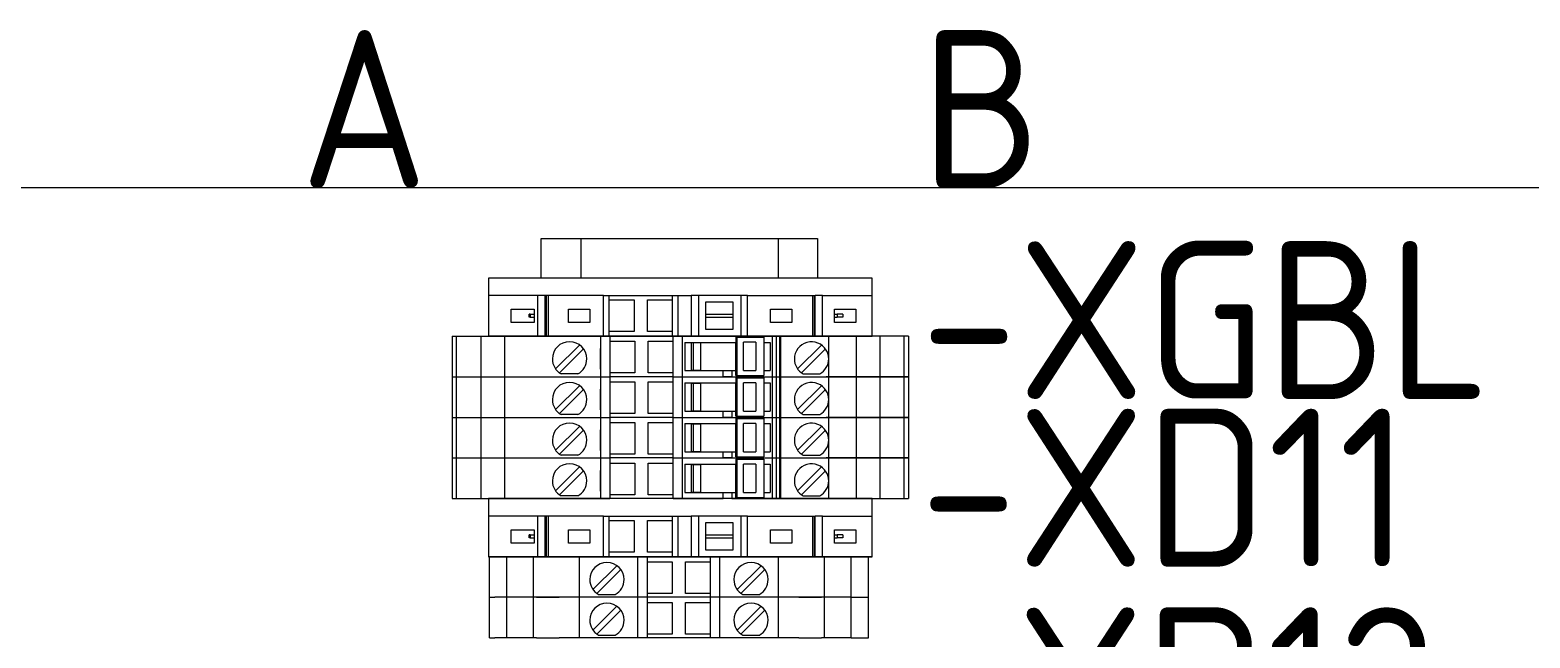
# Model space of a CAD drawing. Header units: millimetres. Extents: x 1880 to 4113, y 771 to 2990.
# Drawn here: x 3520.6 to 3710.6, y 2567.6 to 2644.7 of the extents above; entities that cross this region are included whole.
import ezdxf
from ezdxf.enums import TextEntityAlignment as Align

# ---------------------------------------------------------------- set-up
doc = ezdxf.new("R2010")
doc.units = ezdxf.units.MM
doc.layers.add('000-PI-Oprema', color=30, linetype='Continuous', lineweight=5)
for name, color, linetype in [('000-PI-ORMAR', 2, 'Continuous'), ('000-PI_TEXT', 7, 'Continuous'), ('002-PI-Kabelska kanalica', 150, 'Continuous')]:
    doc.layers.add(name, color=color, linetype=linetype)
doc.styles.add('PI0', font='isocpeur.ttf', dxfattribs={"width": 0.9})

msp = doc.modelspace()

# ---------------------------------------------------------------- linework, layer by layer
at = {"color": 0, "linetype": 'ByBlock', "lineweight": 0}
for p, q in [((3585.38, 2613.24), (3585.38, 2618.24)), ((3585.38, 2618.24), (3620.38, 2618.24)), ((3585.38, 2613.24), (3585.38, 2618.24)), ((3585.38, 2618.24), (3620.38, 2618.24)), ((3585.38, 2613.24), (3585.38, 2618.24)), ((3585.38, 2618.24), (3620.38, 2618.24)), ((3590.38, 2618.24), (3590.38, 2613.24)), ((3590.38, 2618.24), (3590.38, 2613.24)), ((3590.38, 2618.24), (3590.38, 2613.24)), ((3615.38, 2618.24), (3615.38, 2613.24)), ((3615.38, 2618.24), (3615.38, 2613.24)), ((3615.38, 2618.24), (3615.38, 2613.24)), ((3620.38, 2618.24), (3620.38, 2613.24)), ((3620.38, 2618.24), (3620.38, 2613.24)), ((3620.38, 2618.24), (3620.38, 2613.24))]:
    msp.add_line(p, q, dxfattribs=at)
at = {"color": 0, "linetype": 'ByBlock', "lineweight": 0, "ltscale": 0.25}
for points in [[(3578.68, 2613.24), (3578.68, 2605.89), (3627.28, 2605.89), (3627.28, 2613.24), (3578.68, 2613.24)], [(3578.68, 2585.29), (3578.68, 2577.94), (3627.28, 2577.94), (3627.28, 2585.29), (3578.68, 2585.29)]]:
    msp.add_lwpolyline(points, dxfattribs=at)
at = {"layer": '000-PI-Oprema', "color": 0, "linetype": 'ByBlock', "lineweight": 0}
for p, q in [((3578.68, 2613.24), (3578.68, 2605.89)), ((3627.28, 2613.24), (3578.68, 2613.24)), ((3627.28, 2605.89), (3627.28, 2613.24)), ((3584.95, 2611.04), (3578.68, 2611.04)), ((3584.95, 2605.89), (3584.95, 2611.04)), ((3585.88, 2611.04), (3584.95, 2611.04)), ((3585.88, 2605.89), (3585.88, 2611.04)), ((3585.98, 2611.04), (3585.88, 2611.04)), ((3585.98, 2611.04), (3585.98, 2605.89)), ((3586.24, 2611.04), (3585.98, 2611.04)), ((3586.24, 2611.04), (3586.24, 2605.89)), ((3593.26, 2611.04), (3586.24, 2611.04)), ((3593.26, 2611.04), (3593.98, 2611.04)), ((3593.26, 2605.89), (3593.26, 2611.04)), ((3593.98, 2610.46), (3593.98, 2611.04)), ((3593.98, 2611.04), (3601.98, 2611.04)), ((3601.98, 2611.04), (3601.98, 2610.46)), ((3601.98, 2611.04), (3602.7, 2611.04)), ((3602.7, 2611.04), (3604.37, 2611.04)), ((3602.7, 2605.89), (3602.7, 2611.04)), ((3605.3, 2611.04), (3604.37, 2611.04)), ((3604.37, 2611.04), (3604.37, 2605.89)), ((3610.67, 2611.04), (3605.3, 2611.04)), ((3605.3, 2611.04), (3605.3, 2605.89)), ((3610.67, 2611.04), (3610.67, 2605.89)), ((3611.49, 2611.04), (3610.67, 2611.04)), ((3611.49, 2605.89), (3611.49, 2611.04)), ((3611.49, 2611.04), (3619.72, 2611.04)), ((3619.72, 2611.04), (3619.72, 2605.89)), ((3619.72, 2611.04), (3619.98, 2611.04)), ((3619.98, 2605.89), (3619.98, 2611.04)), ((3619.98, 2611.04), (3620.08, 2611.04)), ((3621.02, 2611.04), (3620.08, 2611.04)), ((3620.08, 2605.89), (3620.08, 2611.04)), ((3621.02, 2611.04), (3627.28, 2611.04)), ((3621.02, 2605.89), (3621.02, 2611.04)), ((3581.58, 2607.61), (3581.58, 2609.31)), ((3581.58, 2609.31), (3584.48, 2609.31)), ((3584.48, 2609.31), (3584.48, 2608.66)), ((3588.83, 2609.31), (3591.53, 2609.31)), ((3588.83, 2607.61), (3588.83, 2609.31)), ((3591.53, 2609.31), (3591.53, 2607.61)), ((3593.98, 2606.46), (3593.98, 2610.46)), ((3593.98, 2610.46), (3597.13, 2610.46)), ((3597.13, 2610.46), (3597.13, 2606.46)), ((3598.83, 2610.46), (3601.98, 2610.46)), ((3598.83, 2606.46), (3598.83, 2610.46)), ((3601.98, 2610.46), (3601.98, 2606.46)), ((3606.21, 2610.21), (3609.66, 2610.21)), ((3606.21, 2608.66), (3606.21, 2610.21)), ((3609.66, 2610.21), (3609.66, 2608.66)), ((3614.43, 2609.31), (3617.13, 2609.31)), ((3614.43, 2607.61), (3614.43, 2609.31)), ((3617.13, 2609.31), (3617.13, 2607.61)), ((3622.53, 2608.66), (3622.53, 2609.31)), ((3622.53, 2609.31), (3625.23, 2609.31)), ((3625.23, 2609.31), (3625.23, 2607.61)), ((3584.48, 2607.61), (3581.58, 2607.61)), ((3583.97, 2608.66), (3583.84, 2608.66)), ((3583.84, 2608.26), (3583.84, 2608.66)), ((3583.97, 2608.26), (3583.84, 2608.26)), ((3583.97, 2608.66), (3583.97, 2608.26)), ((3583.97, 2608.66), (3584.48, 2608.66)), ((3583.97, 2608.26), (3584.48, 2608.26)), ((3584.48, 2608.66), (3584.48, 2608.26)), ((3584.48, 2608.26), (3584.48, 2607.61)), ((3591.53, 2607.61), (3588.83, 2607.61)), ((3606.21, 2608.66), (3609.66, 2608.66)), ((3606.21, 2608.26), (3606.21, 2608.66)), ((3606.21, 2608.26), (3609.66, 2608.26)), ((3606.21, 2606.71), (3606.21, 2608.26)), ((3609.66, 2608.66), (3609.66, 2608.26)), ((3609.66, 2608.26), (3609.66, 2606.71)), ((3617.13, 2607.61), (3614.43, 2607.61)), ((3622.53, 2608.26), (3622.53, 2608.66)), ((3622.53, 2608.66), (3622.87, 2608.66)), ((3622.53, 2608.26), (3622.87, 2608.26)), ((3622.53, 2607.61), (3622.53, 2608.26)), ((3625.23, 2607.61), (3622.53, 2607.61)), ((3622.87, 2608.66), (3622.87, 2608.26)), ((3623.57, 2608.66), (3622.87, 2608.66)), ((3623.57, 2608.26), (3622.87, 2608.26)), ((3623.57, 2608.66), (3623.57, 2608.26)), ((3574.08, 2605.89), (3574.77, 2605.89)), ((3574.08, 2605.89), (3592.88, 2605.89)), ((3574.08, 2605.89), (3574.08, 2600.74)), ((3574.63, 2600.74), (3574.63, 2605.89)), ((3577.71, 2605.89), (3577.71, 2600.74)), ((3580.71, 2605.89), (3580.71, 2600.74)), ((3585.88, 2605.89), (3584.95, 2605.89)), ((3585.98, 2605.89), (3585.88, 2605.89)), ((3586.24, 2605.89), (3585.98, 2605.89)), ((3592.88, 2605.89), (3594.08, 2605.89)), ((3592.88, 2605.89), (3592.88, 2600.74)), ((3593.26, 2605.89), (3593.98, 2605.89)), ((3597.13, 2606.46), (3593.98, 2606.46)), ((3593.98, 2605.89), (3593.98, 2606.46)), ((3594.08, 2605.89), (3594.08, 2605.89)), ((3602.08, 2605.89), (3594.08, 2605.89)), ((3594.08, 2605.89), (3594.08, 2600.74)), ((3601.98, 2606.46), (3598.83, 2606.46)), ((3601.98, 2606.46), (3601.98, 2605.89)), ((3602.08, 2605.89), (3602.08, 2605.89)), ((3602.08, 2605.89), (3603.28, 2605.89)), ((3602.08, 2600.74), (3602.08, 2605.89)), ((3603.28, 2605.89), (3621.48, 2605.89)), ((3603.28, 2600.74), (3603.28, 2605.89)), ((3609.66, 2606.71), (3606.21, 2606.71)), ((3607.88, 2605.89), (3607.88, 2605.89)), ((3610.04, 2605.75), (3610.2, 2605.75)), ((3610.04, 2605.75), (3610.04, 2605.06)), ((3610.2, 2600.88), (3610.2, 2605.75)), ((3610.2, 2605.75), (3613.57, 2605.75)), ((3612.93, 2605.89), (3612.93, 2605.89)), ((3613.57, 2605.75), (3613.57, 2605.75)), ((3613.57, 2605.75), (3613.57, 2600.88)), ((3614.61, 2605.89), (3614.61, 2600.74)), ((3615.16, 2600.74), (3615.16, 2605.89)), ((3615.58, 2605.89), (3615.58, 2605.89)), ((3615.58, 2600.74), (3615.58, 2605.89)), ((3615.68, 2605.89), (3615.68, 2600.74)), ((3631.88, 2605.89), (3621.48, 2605.89)), ((3621.76, 2605.89), (3621.76, 2600.74)), ((3625.26, 2605.89), (3625.26, 2600.74)), ((3628.26, 2605.89), (3628.26, 2600.74)), ((3631.34, 2600.74), (3631.34, 2605.89)), ((3631.88, 2605.89), (3631.88, 2600.74)), ((3590.23, 2604.75), (3587.19, 2601.72)), ((3587.69, 2601.22), (3590.72, 2604.26)), ((3592.88, 2604.29), (3592.88, 2604.29)), ((3592.88, 2601.69), (3592.88, 2604.29)), ((3594.08, 2605.24), (3594.08, 2605.24)), ((3594.08, 2605.24), (3597.23, 2605.24)), ((3597.23, 2605.24), (3597.23, 2605.24)), ((3597.23, 2605.24), (3597.23, 2601.21)), ((3598.93, 2605.24), (3602.08, 2605.24)), ((3598.93, 2605.24), (3598.93, 2605.24)), ((3598.93, 2601.21), (3598.93, 2605.24)), ((3602.08, 2605.24), (3602.08, 2605.24)), ((3603.56, 2605.09), (3603.56, 2601.54)), ((3603.56, 2605.09), (3610.04, 2605.09)), ((3603.56, 2605.09), (3603.56, 2605.09)), ((3603.61, 2601.54), (3603.61, 2605.09)), ((3604.36, 2605.06), (3604.36, 2605.06)), ((3604.36, 2605.06), (3604.61, 2605.06)), ((3604.36, 2605.06), (3604.36, 2601.56)), ((3604.61, 2605.09), (3604.61, 2601.54)), ((3604.61, 2605.06), (3605.61, 2605.06)), ((3605.54, 2605.06), (3605.54, 2601.56)), ((3605.61, 2605.06), (3605.61, 2605.09)), ((3610.04, 2601.56), (3610.04, 2605.06)), ((3611.15, 2605.11), (3611, 2605.11)), ((3611, 2605.06), (3611, 2605.11)), ((3611, 2601.54), (3611, 2605.06)), ((3612.56, 2605.11), (3611.15, 2605.11)), ((3612.56, 2605.11), (3612.56, 2601.51)), ((3613.57, 2605.09), (3614.36, 2605.09)), ((3614.36, 2605.09), (3614.36, 2601.54)), ((3614.36, 2605.09), (3614.36, 2605.09)), ((3615.68, 2604.29), (3615.68, 2601.69)), ((3615.68, 2604.29), (3615.68, 2604.29)), ((3620.88, 2604.75), (3617.84, 2601.72)), ((3618.34, 2601.22), (3621.37, 2604.26)), ((3620.88, 2604.75), (3620.88, 2604.75)), ((3621.37, 2604.26), (3621.37, 2604.26)), ((3592.88, 2601.69), (3592.88, 2601.69)), ((3603.56, 2601.54), (3603.56, 2601.54)), ((3603.56, 2601.54), (3610.04, 2601.51)), ((3604.36, 2601.56), (3604.61, 2601.56)), ((3604.36, 2601.56), (3604.36, 2601.56)), ((3604.61, 2601.56), (3605.61, 2601.56)), ((3605.61, 2601.54), (3605.61, 2601.56)), ((3608.41, 2600.74), (3608.41, 2601.52)), ((3609.51, 2601.52), (3609.51, 2600.74)), ((3610.04, 2600.88), (3610.04, 2601.56)), ((3611, 2601.54), (3612.56, 2601.54)), ((3613.57, 2601.54), (3614.36, 2601.54)), ((3614.36, 2601.54), (3614.36, 2601.54)), ((3615.68, 2601.69), (3615.68, 2601.69)), ((3617.84, 2601.72), (3617.84, 2601.72)), ((3574.08, 2600.74), (3592.88, 2600.74)), ((3574.08, 2600.74), (3574.77, 2600.74)), ((3574.08, 2600.74), (3592.88, 2600.74)), ((3574.08, 2600.74), (3574.08, 2595.59)), ((3574.63, 2595.59), (3574.63, 2600.74)), ((3577.71, 2600.74), (3577.71, 2595.59)), ((3580.71, 2600.74), (3580.71, 2595.59)), ((3590.23, 2599.6), (3587.19, 2596.57)), ((3587.9, 2601.09), (3587.9, 2601.09)), ((3590.02, 2601.09), (3587.9, 2601.09)), ((3590.02, 2601.09), (3590.02, 2601.09)), ((3592.88, 2600.74), (3594.08, 2600.74)), ((3592.88, 2600.74), (3594.08, 2600.74)), ((3592.88, 2600.74), (3592.88, 2595.59)), ((3594.08, 2601.21), (3594.08, 2601.21)), ((3597.23, 2601.21), (3594.08, 2601.21)), ((3602.08, 2600.74), (3594.08, 2600.74)), ((3594.08, 2600.74), (3594.08, 2600.74)), ((3594.08, 2600.74), (3594.08, 2600.74)), ((3602.08, 2600.74), (3594.08, 2600.74)), ((3594.08, 2600.74), (3594.08, 2595.59)), ((3594.08, 2600.09), (3594.08, 2600.09)), ((3594.08, 2600.09), (3597.23, 2600.09)), ((3597.23, 2601.21), (3597.23, 2601.21)), ((3597.23, 2600.09), (3597.23, 2600.09)), ((3597.23, 2600.09), (3597.23, 2596.06)), ((3598.93, 2601.21), (3598.93, 2601.21)), ((3602.08, 2601.21), (3598.93, 2601.21)), ((3598.93, 2600.09), (3602.08, 2600.09)), ((3598.93, 2600.09), (3598.93, 2600.09)), ((3598.93, 2596.06), (3598.93, 2600.09)), ((3602.08, 2601.21), (3602.08, 2601.21)), ((3602.08, 2600.74), (3603.28, 2600.74)), ((3602.08, 2600.74), (3602.08, 2600.74)), ((3602.08, 2600.74), (3602.08, 2600.74)), ((3602.08, 2600.74), (3603.28, 2600.74)), ((3602.08, 2595.59), (3602.08, 2600.74)), ((3602.08, 2600.09), (3602.08, 2600.09)), ((3603.28, 2600.74), (3608.41, 2600.74)), ((3603.28, 2600.74), (3621.48, 2600.74)), ((3603.28, 2595.59), (3603.28, 2600.74)), ((3603.56, 2599.94), (3603.56, 2596.39)), ((3603.56, 2599.94), (3610.04, 2599.94)), ((3603.56, 2599.94), (3603.56, 2599.94)), ((3603.61, 2596.39), (3603.61, 2599.94)), ((3604.36, 2599.91), (3604.36, 2599.91)), ((3604.36, 2599.91), (3604.61, 2599.91)), ((3604.36, 2599.91), (3604.36, 2596.41)), ((3604.61, 2599.94), (3604.61, 2596.39)), ((3604.61, 2599.91), (3605.61, 2599.91)), ((3605.54, 2599.91), (3605.54, 2596.41)), ((3605.61, 2599.91), (3605.61, 2599.94)), ((3607.88, 2600.74), (3607.88, 2600.74)), ((3607.88, 2600.74), (3607.88, 2600.74)), ((3609.5, 2600.74), (3608.41, 2600.74)), ((3608.41, 2600.74), (3608.41, 2600.74)), ((3609.51, 2600.74), (3609.5, 2600.74)), ((3609.51, 2600.74), (3631.88, 2600.74)), ((3609.51, 2600.74), (3609.51, 2600.74)), ((3610.04, 2600.88), (3610.2, 2600.88)), ((3610.04, 2600.6), (3610.2, 2600.6)), ((3610.04, 2600.6), (3610.04, 2599.91)), ((3610.04, 2596.41), (3610.04, 2599.91)), ((3610.2, 2600.88), (3613.57, 2600.88)), ((3610.2, 2595.73), (3610.2, 2600.6)), ((3610.2, 2600.6), (3613.57, 2600.6)), ((3611.15, 2599.96), (3611, 2599.96)), ((3611, 2599.91), (3611, 2599.96)), ((3611, 2596.39), (3611, 2599.91)), ((3612.56, 2599.96), (3611.15, 2599.96)), ((3612.56, 2599.96), (3612.56, 2596.36)), ((3612.93, 2600.74), (3612.93, 2600.74)), ((3612.93, 2600.74), (3612.93, 2600.74)), ((3613.57, 2600.88), (3613.57, 2600.88)), ((3613.57, 2600.6), (3613.57, 2600.6)), ((3613.57, 2600.6), (3613.57, 2595.73)), ((3613.57, 2599.94), (3614.36, 2599.94)), ((3614.36, 2599.94), (3614.36, 2596.39)), ((3614.36, 2599.94), (3614.36, 2599.94)), ((3614.61, 2600.74), (3614.61, 2595.59)), ((3615.16, 2595.59), (3615.16, 2600.74)), ((3615.58, 2600.74), (3615.58, 2600.74)), ((3615.58, 2600.74), (3615.58, 2600.74)), ((3615.58, 2595.59), (3615.58, 2600.74)), ((3615.68, 2600.74), (3615.68, 2595.59)), ((3620.88, 2599.6), (3617.84, 2596.57)), ((3618.34, 2601.22), (3618.34, 2601.22)), ((3618.55, 2601.09), (3618.55, 2601.09)), ((3618.55, 2601.09), (3620.67, 2601.09)), ((3620.67, 2601.09), (3620.67, 2601.09)), ((3620.88, 2599.6), (3620.88, 2599.6)), ((3631.88, 2600.74), (3621.48, 2600.74)), ((3621.76, 2600.74), (3621.76, 2595.59)), ((3625.26, 2600.74), (3625.26, 2595.59)), ((3628.26, 2600.74), (3628.26, 2595.59)), ((3631.34, 2595.59), (3631.34, 2600.74)), ((3631.88, 2600.74), (3631.88, 2595.59)), ((3587.69, 2596.07), (3590.72, 2599.11)), ((3592.88, 2599.14), (3592.88, 2599.14)), ((3592.88, 2596.54), (3592.88, 2599.14)), ((3615.68, 2599.14), (3615.68, 2596.54)), ((3615.68, 2599.14), (3615.68, 2599.14)), ((3618.34, 2596.07), (3621.37, 2599.11)), ((3621.37, 2599.11), (3621.37, 2599.11)), ((3587.9, 2595.94), (3587.9, 2595.94)), ((3590.02, 2595.94), (3587.9, 2595.94)), ((3590.02, 2595.94), (3590.02, 2595.94)), ((3592.88, 2596.54), (3592.88, 2596.54)), ((3594.08, 2596.06), (3594.08, 2596.06)), ((3597.23, 2596.06), (3594.08, 2596.06)), ((3597.23, 2596.06), (3597.23, 2596.06)), ((3598.93, 2596.06), (3598.93, 2596.06)), ((3602.08, 2596.06), (3598.93, 2596.06)), ((3602.08, 2596.06), (3602.08, 2596.06)), ((3603.56, 2596.39), (3603.56, 2596.39)), ((3603.56, 2596.39), (3610.04, 2596.36)), ((3604.36, 2596.41), (3604.61, 2596.41)), ((3604.36, 2596.41), (3604.36, 2596.41)), ((3604.61, 2596.41), (3605.61, 2596.41)), ((3605.61, 2596.39), (3605.61, 2596.41)), ((3608.41, 2595.59), (3608.41, 2596.37)), ((3609.51, 2596.37), (3609.51, 2595.59)), ((3610.04, 2595.73), (3610.04, 2596.41)), ((3611, 2596.39), (3612.56, 2596.39)), ((3613.57, 2596.39), (3614.36, 2596.39)), ((3614.36, 2596.39), (3614.36, 2596.39)), ((3615.68, 2596.54), (3615.68, 2596.54)), ((3617.84, 2596.57), (3617.84, 2596.57)), ((3618.34, 2596.07), (3618.34, 2596.07)), ((3618.55, 2595.94), (3618.55, 2595.94)), ((3618.55, 2595.94), (3620.67, 2595.94)), ((3620.67, 2595.94), (3620.67, 2595.94)), ((3574.08, 2595.59), (3592.88, 2595.59)), ((3574.08, 2595.59), (3574.77, 2595.59)), ((3574.08, 2595.59), (3592.88, 2595.59)), ((3574.08, 2595.59), (3574.08, 2590.44)), ((3574.63, 2590.44), (3574.63, 2595.59)), ((3577.71, 2595.59), (3577.71, 2590.44)), ((3580.71, 2595.59), (3580.71, 2590.44)), ((3590.23, 2594.45), (3587.19, 2591.42)), ((3587.69, 2590.92), (3590.72, 2593.96)), ((3592.88, 2595.59), (3594.08, 2595.59)), ((3592.88, 2595.59), (3594.08, 2595.59)), ((3592.88, 2595.59), (3592.88, 2590.44)), ((3592.88, 2593.99), (3592.88, 2593.99)), ((3592.88, 2591.39), (3592.88, 2593.99)), ((3602.08, 2595.59), (3594.08, 2595.59)), ((3594.08, 2595.59), (3594.08, 2595.59)), ((3594.08, 2595.59), (3594.08, 2595.59)), ((3602.08, 2595.59), (3594.08, 2595.59)), ((3594.08, 2595.59), (3594.08, 2590.44)), ((3594.08, 2594.94), (3594.08, 2594.94)), ((3594.08, 2594.94), (3597.23, 2594.94)), ((3597.23, 2594.94), (3597.23, 2594.94)), ((3597.23, 2594.94), (3597.23, 2590.91)), ((3598.93, 2594.94), (3602.08, 2594.94)), ((3598.93, 2594.94), (3598.93, 2594.94)), ((3598.93, 2590.91), (3598.93, 2594.94)), ((3602.08, 2595.59), (3603.28, 2595.59)), ((3602.08, 2595.59), (3602.08, 2595.59)), ((3602.08, 2595.59), (3602.08, 2595.59)), ((3602.08, 2595.59), (3603.28, 2595.59)), ((3602.08, 2590.44), (3602.08, 2595.59)), ((3602.08, 2594.94), (3602.08, 2594.94)), ((3603.28, 2595.59), (3608.41, 2595.59)), ((3603.28, 2595.59), (3621.48, 2595.59)), ((3603.28, 2590.44), (3603.28, 2595.59)), ((3603.56, 2594.79), (3603.56, 2591.24)), ((3603.56, 2594.79), (3610.04, 2594.79)), ((3603.56, 2594.79), (3603.56, 2594.79)), ((3603.61, 2591.24), (3603.61, 2594.79)), ((3604.36, 2594.76), (3604.36, 2594.76)), ((3604.36, 2594.76), (3604.61, 2594.76)), ((3604.36, 2594.76), (3604.36, 2591.26)), ((3604.61, 2594.79), (3604.61, 2591.24)), ((3604.61, 2594.76), (3605.61, 2594.76)), ((3605.54, 2594.76), (3605.54, 2591.26)), ((3605.61, 2594.76), (3605.61, 2594.79)), ((3607.88, 2595.59), (3607.88, 2595.59)), ((3607.88, 2595.59), (3607.88, 2595.59)), ((3609.5, 2595.59), (3608.41, 2595.59)), ((3608.41, 2595.59), (3608.41, 2595.59)), ((3609.51, 2595.59), (3609.5, 2595.59)), ((3609.51, 2595.59), (3631.88, 2595.59)), ((3609.51, 2595.59), (3609.51, 2595.59)), ((3610.04, 2595.73), (3610.2, 2595.73)), ((3610.04, 2595.45), (3610.2, 2595.45)), ((3610.04, 2595.45), (3610.04, 2594.76)), ((3610.04, 2591.26), (3610.04, 2594.76)), ((3610.2, 2595.73), (3613.57, 2595.73)), ((3610.2, 2590.58), (3610.2, 2595.45)), ((3610.2, 2595.45), (3613.57, 2595.45)), ((3611.15, 2594.81), (3611, 2594.81)), ((3611, 2594.76), (3611, 2594.81)), ((3611, 2591.24), (3611, 2594.76)), ((3612.56, 2594.81), (3611.15, 2594.81)), ((3612.56, 2594.81), (3612.56, 2591.21)), ((3612.93, 2595.59), (3612.93, 2595.59)), ((3612.93, 2595.59), (3612.93, 2595.59)), ((3613.57, 2595.73), (3613.57, 2595.73)), ((3613.57, 2595.45), (3613.57, 2595.45)), ((3613.57, 2595.45), (3613.57, 2590.58)), ((3613.57, 2594.79), (3614.36, 2594.79)), ((3614.36, 2594.79), (3614.36, 2591.24)), ((3614.36, 2594.79), (3614.36, 2594.79)), ((3614.61, 2595.59), (3614.61, 2590.44)), ((3615.16, 2590.44), (3615.16, 2595.59)), ((3615.58, 2595.59), (3615.58, 2595.59)), ((3615.58, 2595.59), (3615.58, 2595.59)), ((3615.58, 2590.44), (3615.58, 2595.59)), ((3615.68, 2595.59), (3615.68, 2590.44)), ((3615.68, 2593.99), (3615.68, 2591.39)), ((3615.68, 2593.99), (3615.68, 2593.99)), ((3620.88, 2594.45), (3617.84, 2591.42)), ((3618.34, 2590.92), (3621.37, 2593.96)), ((3620.88, 2594.45), (3620.88, 2594.45)), ((3621.37, 2593.96), (3621.37, 2593.96)), ((3631.88, 2595.59), (3621.48, 2595.59)), ((3621.76, 2595.59), (3621.76, 2590.44)), ((3625.26, 2595.59), (3625.26, 2590.44)), ((3628.26, 2595.59), (3628.26, 2590.44)), ((3631.34, 2590.44), (3631.34, 2595.59)), ((3631.88, 2595.59), (3631.88, 2590.44)), ((3574.08, 2590.44), (3592.88, 2590.44)), ((3574.08, 2590.44), (3574.77, 2590.44)), ((3574.08, 2590.44), (3592.88, 2590.44)), ((3574.08, 2590.44), (3574.08, 2585.29)), ((3574.63, 2585.29), (3574.63, 2590.44)), ((3577.71, 2590.44), (3577.71, 2585.29)), ((3580.71, 2590.44), (3580.71, 2585.29)), ((3587.9, 2590.79), (3587.9, 2590.79)), ((3590.02, 2590.79), (3587.9, 2590.79)), ((3590.02, 2590.79), (3590.02, 2590.79)), ((3592.88, 2591.39), (3592.88, 2591.39)), ((3592.88, 2590.44), (3594.08, 2590.44)), ((3592.88, 2590.44), (3594.08, 2590.44)), ((3592.88, 2590.44), (3592.88, 2585.29)), ((3594.08, 2590.91), (3594.08, 2590.91)), ((3597.23, 2590.91), (3594.08, 2590.91)), ((3602.08, 2590.44), (3594.08, 2590.44)), ((3594.08, 2590.44), (3594.08, 2590.44)), ((3594.08, 2590.44), (3594.08, 2590.44)), ((3602.08, 2590.44), (3594.08, 2590.44)), ((3594.08, 2590.44), (3594.08, 2585.29)), ((3597.23, 2590.91), (3597.23, 2590.91)), ((3598.93, 2590.91), (3598.93, 2590.91)), ((3602.08, 2590.91), (3598.93, 2590.91)), ((3602.08, 2590.91), (3602.08, 2590.91)), ((3602.08, 2590.44), (3603.28, 2590.44)), ((3602.08, 2590.44), (3602.08, 2590.44)), ((3602.08, 2590.44), (3602.08, 2590.44)), ((3602.08, 2590.44), (3603.28, 2590.44)), ((3602.08, 2585.29), (3602.08, 2590.44)), ((3603.28, 2590.44), (3608.41, 2590.44)), ((3603.28, 2590.44), (3621.48, 2590.44)), ((3603.28, 2585.29), (3603.28, 2590.44)), ((3603.56, 2591.24), (3603.56, 2591.24)), ((3603.56, 2591.24), (3610.04, 2591.21)), ((3604.36, 2591.26), (3604.61, 2591.26)), ((3604.36, 2591.26), (3604.36, 2591.26)), ((3604.61, 2591.26), (3605.61, 2591.26)), ((3605.61, 2591.24), (3605.61, 2591.26)), ((3607.88, 2590.44), (3607.88, 2590.44)), ((3607.88, 2590.44), (3607.88, 2590.44)), ((3608.41, 2590.44), (3608.41, 2591.22)), ((3609.5, 2590.44), (3608.41, 2590.44)), ((3608.41, 2590.44), (3608.41, 2590.44)), ((3609.51, 2590.44), (3609.5, 2590.44)), ((3609.51, 2591.22), (3609.51, 2590.44)), ((3609.51, 2590.44), (3631.88, 2590.44)), ((3609.51, 2590.44), (3609.51, 2590.44)), ((3610.04, 2590.58), (3610.04, 2591.26)), ((3610.04, 2590.58), (3610.2, 2590.58)), ((3610.04, 2590.3), (3610.2, 2590.3)), ((3610.04, 2590.3), (3610.04, 2589.61)), ((3610.2, 2590.58), (3613.57, 2590.58)), ((3610.2, 2585.43), (3610.2, 2590.3)), ((3610.2, 2590.3), (3613.57, 2590.3)), ((3611, 2591.24), (3612.56, 2591.24)), ((3612.93, 2590.44), (3612.93, 2590.44)), ((3612.93, 2590.44), (3612.93, 2590.44)), ((3613.57, 2591.24), (3614.36, 2591.24)), ((3613.57, 2590.58), (3613.57, 2590.58)), ((3613.57, 2590.3), (3613.57, 2590.3)), ((3613.57, 2590.3), (3613.57, 2585.43)), ((3614.36, 2591.24), (3614.36, 2591.24)), ((3614.61, 2590.44), (3614.61, 2585.29)), ((3615.16, 2585.29), (3615.16, 2590.44)), ((3615.58, 2590.44), (3615.58, 2590.44)), ((3615.58, 2590.44), (3615.58, 2590.44)), ((3615.58, 2585.29), (3615.58, 2590.44)), ((3615.68, 2591.39), (3615.68, 2591.39)), ((3615.68, 2590.44), (3615.68, 2585.29)), ((3617.84, 2591.42), (3617.84, 2591.42)), ((3618.34, 2590.92), (3618.34, 2590.92)), ((3618.55, 2590.79), (3618.55, 2590.79)), ((3618.55, 2590.79), (3620.67, 2590.79)), ((3620.67, 2590.79), (3620.67, 2590.79)), ((3631.88, 2590.44), (3621.48, 2590.44)), ((3621.76, 2590.44), (3621.76, 2585.29)), ((3625.26, 2590.44), (3625.26, 2585.29)), ((3628.26, 2590.44), (3628.26, 2585.29)), ((3631.34, 2585.29), (3631.34, 2590.44)), ((3631.88, 2590.44), (3631.88, 2585.29)), ((3590.23, 2589.3), (3587.19, 2586.27)), ((3587.69, 2585.77), (3590.72, 2588.81)), ((3592.88, 2588.84), (3592.88, 2588.84)), ((3592.88, 2586.24), (3592.88, 2588.84)), ((3594.08, 2589.79), (3594.08, 2589.79)), ((3594.08, 2589.79), (3597.23, 2589.79)), ((3597.23, 2589.79), (3597.23, 2589.79)), ((3597.23, 2589.79), (3597.23, 2585.76)), ((3598.93, 2589.79), (3602.08, 2589.79)), ((3598.93, 2589.79), (3598.93, 2589.79)), ((3598.93, 2585.76), (3598.93, 2589.79)), ((3602.08, 2589.79), (3602.08, 2589.79)), ((3603.56, 2589.64), (3603.56, 2586.09)), ((3603.56, 2589.64), (3610.04, 2589.64)), ((3603.56, 2589.64), (3603.56, 2589.64)), ((3603.61, 2586.09), (3603.61, 2589.64)), ((3604.36, 2589.61), (3604.36, 2589.61)), ((3604.36, 2589.61), (3604.61, 2589.61)), ((3604.36, 2589.61), (3604.36, 2586.11)), ((3604.61, 2589.64), (3604.61, 2586.09)), ((3604.61, 2589.61), (3605.61, 2589.61)), ((3605.54, 2589.61), (3605.54, 2586.11)), ((3605.61, 2589.61), (3605.61, 2589.64)), ((3610.04, 2586.11), (3610.04, 2589.61)), ((3611.15, 2589.66), (3611, 2589.66)), ((3611, 2589.61), (3611, 2589.66)), ((3611, 2586.09), (3611, 2589.61)), ((3612.56, 2589.66), (3611.15, 2589.66)), ((3612.56, 2589.66), (3612.56, 2586.06)), ((3613.57, 2589.64), (3614.36, 2589.64)), ((3614.36, 2589.64), (3614.36, 2586.09)), ((3614.36, 2589.64), (3614.36, 2589.64)), ((3615.68, 2588.84), (3615.68, 2586.24)), ((3615.68, 2588.84), (3615.68, 2588.84)), ((3620.88, 2589.3), (3617.84, 2586.27)), ((3618.34, 2585.77), (3621.37, 2588.81)), ((3620.88, 2589.3), (3620.88, 2589.3)), ((3621.37, 2588.81), (3621.37, 2588.81)), ((3592.88, 2586.24), (3592.88, 2586.24)), ((3615.68, 2586.24), (3615.68, 2586.24)), ((3617.84, 2586.27), (3617.84, 2586.27)), ((3574.08, 2585.29), (3592.88, 2585.29)), ((3578.68, 2585.29), (3578.68, 2577.94)), ((3627.28, 2585.29), (3578.68, 2585.29)), ((3587.9, 2585.64), (3587.9, 2585.64)), ((3590.02, 2585.64), (3587.9, 2585.64)), ((3590.02, 2585.64), (3590.02, 2585.64)), ((3592.88, 2585.29), (3594.08, 2585.29)), ((3594.08, 2585.76), (3594.08, 2585.76)), ((3597.23, 2585.76), (3594.08, 2585.76)), ((3602.08, 2585.29), (3594.08, 2585.29)), ((3594.08, 2585.29), (3594.08, 2585.29)), ((3597.23, 2585.76), (3597.23, 2585.76)), ((3598.93, 2585.76), (3598.93, 2585.76)), ((3602.08, 2585.76), (3598.93, 2585.76)), ((3602.08, 2585.76), (3602.08, 2585.76)), ((3602.08, 2585.29), (3603.28, 2585.29)), ((3602.08, 2585.29), (3602.08, 2585.29)), ((3603.28, 2585.29), (3608.41, 2585.29)), ((3603.56, 2586.09), (3603.56, 2586.09)), ((3603.56, 2586.09), (3610.04, 2586.06)), ((3604.36, 2586.11), (3604.61, 2586.11)), ((3604.36, 2586.11), (3604.36, 2586.11)), ((3604.61, 2586.11), (3605.61, 2586.11)), ((3605.61, 2586.09), (3605.61, 2586.11)), ((3607.88, 2585.29), (3607.88, 2585.29)), ((3608.41, 2585.29), (3608.41, 2586.07)), ((3609.5, 2585.29), (3608.41, 2585.29)), ((3608.41, 2585.29), (3608.41, 2585.29)), ((3609.51, 2585.29), (3609.5, 2585.29)), ((3609.51, 2586.07), (3609.51, 2585.29)), ((3609.51, 2585.29), (3631.88, 2585.29)), ((3609.51, 2585.29), (3609.51, 2585.29)), ((3610.04, 2585.43), (3610.04, 2586.11)), ((3610.04, 2585.43), (3610.2, 2585.43)), ((3610.2, 2585.43), (3613.57, 2585.43)), ((3611, 2586.09), (3612.56, 2586.09)), ((3612.93, 2585.29), (3612.93, 2585.29)), ((3613.57, 2586.09), (3614.36, 2586.09)), ((3613.57, 2585.43), (3613.57, 2585.43)), ((3614.36, 2586.09), (3614.36, 2586.09)), ((3615.58, 2585.29), (3615.58, 2585.29)), ((3618.34, 2585.77), (3618.34, 2585.77)), ((3618.55, 2585.64), (3618.55, 2585.64)), ((3618.55, 2585.64), (3620.67, 2585.64)), ((3620.67, 2585.64), (3620.67, 2585.64)), ((3627.28, 2577.94), (3627.28, 2585.29)), ((3584.95, 2583.09), (3578.68, 2583.09)), ((3584.95, 2577.94), (3584.95, 2583.09)), ((3585.88, 2583.09), (3584.95, 2583.09)), ((3585.88, 2577.94), (3585.88, 2583.09)), ((3585.98, 2583.09), (3585.88, 2583.09)), ((3585.98, 2583.09), (3585.98, 2577.94)), ((3586.24, 2583.09), (3585.98, 2583.09)), ((3586.24, 2583.09), (3586.24, 2577.94)), ((3593.26, 2583.09), (3586.24, 2583.09)), ((3593.26, 2583.09), (3593.98, 2583.09)), ((3593.26, 2577.94), (3593.26, 2583.09)), ((3593.98, 2582.51), (3593.98, 2583.09)), ((3593.98, 2583.09), (3601.98, 2583.09)), ((3593.98, 2578.51), (3593.98, 2582.51)), ((3593.98, 2582.51), (3597.13, 2582.51)), ((3597.13, 2582.51), (3597.13, 2578.51)), ((3598.83, 2582.51), (3601.98, 2582.51)), ((3598.83, 2578.51), (3598.83, 2582.51)), ((3601.98, 2583.09), (3601.98, 2582.51)), ((3601.98, 2583.09), (3602.7, 2583.09)), ((3601.98, 2582.51), (3601.98, 2578.51)), ((3602.7, 2583.09), (3604.37, 2583.09)), ((3602.7, 2577.94), (3602.7, 2583.09)), ((3605.3, 2583.09), (3604.37, 2583.09)), ((3604.37, 2583.09), (3604.37, 2577.94)), ((3610.67, 2583.09), (3605.3, 2583.09)), ((3605.3, 2583.09), (3605.3, 2577.94)), ((3610.67, 2583.09), (3610.67, 2577.94)), ((3611.49, 2583.09), (3610.67, 2583.09)), ((3611.49, 2577.94), (3611.49, 2583.09)), ((3611.49, 2583.09), (3619.72, 2583.09)), ((3619.72, 2583.09), (3619.72, 2577.94)), ((3619.72, 2583.09), (3619.98, 2583.09)), ((3619.98, 2577.94), (3619.98, 2583.09)), ((3619.98, 2583.09), (3620.08, 2583.09)), ((3621.02, 2583.09), (3620.08, 2583.09)), ((3620.08, 2577.94), (3620.08, 2583.09)), ((3621.02, 2583.09), (3627.28, 2583.09)), ((3621.02, 2577.94), (3621.02, 2583.09)), ((3581.58, 2579.66), (3581.58, 2581.36)), ((3581.58, 2581.36), (3584.48, 2581.36)), ((3583.97, 2580.71), (3583.84, 2580.71)), ((3583.84, 2580.31), (3583.84, 2580.71)), ((3583.97, 2580.71), (3583.97, 2580.31)), ((3583.97, 2580.71), (3584.48, 2580.71)), ((3584.48, 2581.36), (3584.48, 2580.71)), ((3584.48, 2580.71), (3584.48, 2580.31)), ((3588.83, 2581.36), (3591.53, 2581.36)), ((3588.83, 2579.66), (3588.83, 2581.36)), ((3591.53, 2581.36), (3591.53, 2579.66)), ((3606.21, 2582.26), (3609.66, 2582.26)), ((3606.21, 2580.71), (3606.21, 2582.26)), ((3606.21, 2580.71), (3609.66, 2580.71)), ((3606.21, 2580.31), (3606.21, 2580.71)), ((3609.66, 2582.26), (3609.66, 2580.71)), ((3609.66, 2580.71), (3609.66, 2580.31)), ((3614.43, 2581.36), (3617.13, 2581.36)), ((3614.43, 2579.66), (3614.43, 2581.36)), ((3617.13, 2581.36), (3617.13, 2579.66)), ((3622.53, 2580.71), (3622.53, 2581.36)), ((3622.53, 2581.36), (3625.23, 2581.36)), ((3622.53, 2580.31), (3622.53, 2580.71)), ((3622.53, 2580.71), (3622.87, 2580.71)), ((3622.87, 2580.71), (3622.87, 2580.31)), ((3623.57, 2580.71), (3622.87, 2580.71)), ((3623.57, 2580.71), (3623.57, 2580.31)), ((3625.23, 2581.36), (3625.23, 2579.66)), ((3584.48, 2579.66), (3581.58, 2579.66)), ((3583.97, 2580.31), (3583.84, 2580.31)), ((3583.97, 2580.31), (3584.48, 2580.31)), ((3584.48, 2580.31), (3584.48, 2579.66)), ((3591.53, 2579.66), (3588.83, 2579.66)), ((3606.21, 2580.31), (3609.66, 2580.31)), ((3606.21, 2578.76), (3606.21, 2580.31)), ((3609.66, 2578.76), (3606.21, 2578.76)), ((3609.66, 2580.31), (3609.66, 2578.76)), ((3617.13, 2579.66), (3614.43, 2579.66)), ((3622.53, 2580.31), (3622.87, 2580.31)), ((3622.53, 2579.66), (3622.53, 2580.31)), ((3625.23, 2579.66), (3622.53, 2579.66)), ((3623.57, 2580.31), (3622.87, 2580.31)), ((3585.88, 2577.94), (3584.95, 2577.94)), ((3585.98, 2577.94), (3585.88, 2577.94)), ((3586.24, 2577.94), (3585.98, 2577.94)), ((3593.26, 2577.94), (3593.98, 2577.94)), ((3597.13, 2578.51), (3593.98, 2578.51)), ((3593.98, 2577.94), (3593.98, 2578.51)), ((3601.98, 2578.51), (3598.83, 2578.51)), ((3601.98, 2578.51), (3601.98, 2577.94))]:
    msp.add_line(p, q, dxfattribs=at)
at = {"layer": '000-PI-Oprema', "color": 0, "linetype": 'ByBlock', "lineweight": 0, "ltscale": 0.25}
for p, q in [((3627.28, 2605.89), (3578.68, 2605.89)), ((3627.28, 2577.94), (3578.68, 2577.94))]:
    msp.add_line(p, q, dxfattribs=at)
at = {"layer": '000-PI-Oprema', "color": 0, "linetype": 'ByBlock', "lineweight": 0}
for centre, radius, start, end in [((3588.96, 2602.99), 2.18, 360, 180), ((3619.61, 2602.99), 2.17, 30.4503, 180), ((3588.96, 2602.99), 2.18, 180, 240.8754), ((3588.96, 2602.99), 2.18, 299.1246, 360), ((3619.61, 2602.99), 2.17, 180, 240.8754), ((3619.61, 2602.99), 2.17, 299.1246, 329.5497), ((3588.96, 2597.84), 2.18, 360, 180), ((3619.61, 2597.84), 2.17, 30.4503, 180), ((3588.96, 2597.84), 2.18, 180, 240.8754), ((3588.96, 2597.84), 2.18, 299.1246, 360), ((3619.61, 2597.84), 2.17, 180, 240.8754), ((3619.61, 2597.84), 2.17, 299.1246, 329.5497), ((3588.96, 2592.69), 2.18, 360, 180), ((3619.61, 2592.69), 2.17, 30.4503, 180), ((3588.96, 2592.69), 2.18, 180, 240.8754), ((3588.96, 2592.69), 2.18, 299.1246, 360), ((3619.61, 2592.69), 2.17, 180, 240.8754), ((3619.61, 2592.69), 2.17, 299.1246, 329.5497), ((3588.96, 2587.54), 2.18, 360, 180), ((3619.61, 2587.54), 2.17, 30.4503, 180), ((3588.96, 2587.54), 2.18, 180, 240.8754), ((3588.96, 2587.54), 2.18, 299.1246, 360), ((3619.61, 2587.54), 2.17, 180, 240.8754), ((3619.61, 2587.54), 2.17, 299.1246, 329.5497)]:
    msp.add_arc(centre, radius, start, end, dxfattribs=at)
for centre, start_param, end_param in [((3619.61, 2602.99), -1.570796, -1.039338), ((3619.61, 2602.99), -2.102255, -1.570796), ((3619.61, 2597.84), -1.570796, -1.039338), ((3619.61, 2597.84), -2.102255, -1.570796), ((3619.61, 2592.69), -1.570796, -1.039338), ((3619.61, 2592.69), -2.102255, -1.570796), ((3619.61, 2587.54), -1.570796, -1.039338), ((3619.61, 2587.54), -2.102255, -1.570796)]:
    msp.add_ellipse(centre, major_axis=(0, 2.18), ratio=1, start_param=start_param, end_param=end_param, dxfattribs=at)
at = {"layer": '000-PI-ORMAR', "color": 0, "linetype": 'ByBlock', "lineweight": 0}
for p, q in [((3578.82, 2577.94), (3578.82, 2577.94)), ((3578.82, 2577.94), (3579.5, 2577.94)), ((3578.82, 2572.79), (3578.82, 2577.94)), ((3579.82, 2577.94), (3579.5, 2577.94)), ((3579.82, 2577.94), (3579.82, 2577.94)), ((3581.02, 2577.94), (3579.82, 2577.94)), ((3581.02, 2577.94), (3581.02, 2577.94)), ((3582.61, 2577.94), (3581.02, 2577.94)), ((3581.02, 2572.79), (3581.02, 2577.94)), ((3584.76, 2577.94), (3582.61, 2577.94)), ((3583.07, 2577.94), (3583.07, 2577.94)), ((3584.38, 2572.79), (3584.38, 2577.94)), ((3585.14, 2577.94), (3584.76, 2577.94)), ((3587.65, 2577.94), (3585.14, 2577.94)), ((3585.62, 2577.94), (3585.62, 2577.94)), ((3586.52, 2577.94), (3586.52, 2577.94)), ((3590.22, 2577.94), (3587.65, 2577.94)), ((3597.62, 2577.94), (3590.22, 2577.94)), ((3590.22, 2572.79), (3590.22, 2577.94)), ((3594.97, 2576.8), (3591.93, 2573.77)), ((3594.97, 2576.8), (3594.97, 2576.8)), ((3598.82, 2577.94), (3597.62, 2577.94)), ((3597.62, 2572.79), (3597.62, 2577.94)), ((3598.82, 2577.94), (3598.82, 2577.94)), ((3606.82, 2577.94), (3598.82, 2577.94)), ((3598.82, 2572.79), (3598.82, 2577.94)), ((3598.82, 2577.29), (3598.82, 2577.29)), ((3598.82, 2577.29), (3601.97, 2577.29)), ((3601.97, 2577.29), (3601.97, 2573.26)), ((3601.97, 2577.29), (3601.97, 2577.29)), ((3603.67, 2577.29), (3606.82, 2577.29)), ((3603.67, 2573.26), (3603.67, 2577.29)), ((3603.67, 2577.29), (3603.67, 2577.29)), ((3606.82, 2577.94), (3606.82, 2577.94)), ((3608.02, 2577.94), (3606.82, 2577.94)), ((3606.82, 2572.79), (3606.82, 2577.94)), ((3606.82, 2577.29), (3606.82, 2577.29)), ((3615.42, 2577.94), (3608.02, 2577.94)), ((3608.02, 2572.79), (3608.02, 2577.94)), ((3613.22, 2576.8), (3610.18, 2573.77)), ((3612.62, 2577.94), (3612.62, 2577.94)), ((3613.22, 2576.8), (3613.22, 2576.8)), ((3618, 2577.94), (3615.42, 2577.94)), ((3615.42, 2572.79), (3615.42, 2577.94)), ((3617.67, 2577.94), (3617.67, 2577.94)), ((3620.5, 2577.94), (3618, 2577.94)), ((3620.32, 2577.94), (3620.32, 2577.94)), ((3620.89, 2577.94), (3620.5, 2577.94)), ((3623.03, 2577.94), (3620.89, 2577.94)), ((3621.26, 2572.79), (3621.26, 2577.94)), ((3622.57, 2577.94), (3622.57, 2577.94)), ((3624.62, 2577.94), (3623.03, 2577.94)), ((3624.62, 2577.94), (3624.62, 2577.94)), ((3624.62, 2577.94), (3626.82, 2577.94)), ((3624.62, 2572.79), (3624.62, 2577.94)), ((3626.82, 2577.94), (3626.82, 2577.94)), ((3626.82, 2572.79), (3626.82, 2577.94)), ((3592.43, 2573.27), (3595.46, 2576.31)), ((3595.46, 2576.31), (3595.46, 2576.31)), ((3597.62, 2573.74), (3597.62, 2576.34)), ((3597.62, 2576.34), (3597.62, 2576.34)), ((3608.02, 2576.34), (3608.02, 2576.34)), ((3608.02, 2573.74), (3608.02, 2576.34)), ((3610.68, 2573.27), (3613.71, 2576.31)), ((3613.71, 2576.31), (3613.71, 2576.31)), ((3591.93, 2573.77), (3591.93, 2573.77)), ((3592.43, 2573.27), (3592.43, 2573.27)), ((3592.64, 2573.14), (3592.64, 2573.14)), ((3592.64, 2573.14), (3594.76, 2573.14)), ((3594.76, 2573.14), (3594.76, 2573.14)), ((3597.62, 2573.74), (3597.62, 2573.74)), ((3598.82, 2573.26), (3598.82, 2573.26)), ((3601.97, 2573.26), (3598.82, 2573.26)), ((3601.97, 2573.26), (3601.97, 2573.26)), ((3606.82, 2573.26), (3603.67, 2573.26)), ((3603.67, 2573.26), (3603.67, 2573.26)), ((3606.82, 2573.26), (3606.82, 2573.26)), ((3608.02, 2573.74), (3608.02, 2573.74)), ((3610.18, 2573.77), (3610.18, 2573.77)), ((3610.68, 2573.27), (3610.68, 2573.27)), ((3610.89, 2573.14), (3610.89, 2573.14)), ((3610.89, 2573.14), (3613.01, 2573.14)), ((3613.01, 2573.14), (3613.01, 2573.14)), ((3578.82, 2572.79), (3578.82, 2572.79)), ((3578.82, 2572.79), (3579.5, 2572.79)), ((3578.82, 2572.79), (3578.82, 2572.79)), ((3578.82, 2572.79), (3579.5, 2572.79)), ((3578.82, 2567.64), (3578.82, 2572.79)), ((3579.82, 2572.79), (3579.5, 2572.79)), ((3579.82, 2572.79), (3579.5, 2572.79)), ((3581.02, 2572.79), (3579.82, 2572.79)), ((3579.82, 2572.79), (3579.82, 2572.79)), ((3579.82, 2572.79), (3579.82, 2572.79)), ((3581.02, 2572.79), (3579.82, 2572.79)), ((3580.32, 2572.79), (3580.32, 2572.79)), ((3582.61, 2572.79), (3581.02, 2572.79)), ((3581.02, 2572.79), (3581.02, 2572.79)), ((3581.02, 2572.79), (3581.02, 2572.79)), ((3582.61, 2572.79), (3581.02, 2572.79)), ((3581.02, 2567.64), (3581.02, 2572.79)), ((3584.76, 2572.79), (3582.61, 2572.79)), ((3584.76, 2572.79), (3582.61, 2572.79)), ((3583.07, 2572.79), (3583.07, 2572.79)), ((3583.07, 2572.79), (3583.07, 2572.79)), ((3584.38, 2567.64), (3584.38, 2572.79)), ((3584.76, 2572.79), (3585.14, 2572.79)), ((3585.14, 2572.79), (3584.76, 2572.79)), ((3585.14, 2572.79), (3587.65, 2572.79)), ((3587.65, 2572.79), (3585.14, 2572.79)), ((3585.62, 2572.79), (3585.62, 2572.79)), ((3585.62, 2572.79), (3585.62, 2572.79)), ((3586.52, 2572.79), (3586.52, 2572.79)), ((3586.52, 2572.79), (3586.52, 2572.79)), ((3586.82, 2572.79), (3586.82, 2572.79)), ((3590.22, 2572.79), (3587.65, 2572.79)), ((3590.22, 2572.79), (3587.65, 2572.79)), ((3597.62, 2572.79), (3590.22, 2572.79)), ((3597.62, 2572.79), (3590.22, 2572.79)), ((3590.22, 2567.64), (3590.22, 2572.79)), ((3594.97, 2571.65), (3591.93, 2568.62)), ((3592.43, 2568.12), (3595.46, 2571.16)), ((3594.97, 2571.65), (3594.97, 2571.65)), ((3595.46, 2571.16), (3595.46, 2571.16)), ((3598.82, 2572.79), (3597.62, 2572.79)), ((3598.82, 2572.79), (3597.62, 2572.79)), ((3597.62, 2567.64), (3597.62, 2572.79)), ((3597.62, 2568.59), (3597.62, 2571.19)), ((3597.62, 2571.19), (3597.62, 2571.19)), ((3606.82, 2572.79), (3598.82, 2572.79)), ((3598.82, 2572.79), (3598.82, 2572.79)), ((3598.82, 2572.79), (3598.82, 2572.79)), ((3606.82, 2572.79), (3598.82, 2572.79)), ((3598.82, 2567.64), (3598.82, 2572.79)), ((3598.82, 2572.14), (3598.82, 2572.14)), ((3598.82, 2572.14), (3601.97, 2572.14)), ((3601.97, 2572.14), (3601.97, 2568.11)), ((3601.97, 2572.14), (3601.97, 2572.14)), ((3603.67, 2572.14), (3606.82, 2572.14)), ((3603.67, 2568.11), (3603.67, 2572.14)), ((3603.67, 2572.14), (3603.67, 2572.14)), ((3608.02, 2572.79), (3606.82, 2572.79)), ((3606.82, 2572.79), (3606.82, 2572.79)), ((3606.82, 2572.79), (3606.82, 2572.79)), ((3608.02, 2572.79), (3606.82, 2572.79)), ((3606.82, 2567.64), (3606.82, 2572.79)), ((3606.82, 2572.14), (3606.82, 2572.14)), ((3615.42, 2572.79), (3608.02, 2572.79)), ((3615.42, 2572.79), (3608.02, 2572.79)), ((3608.02, 2567.64), (3608.02, 2572.79)), ((3608.02, 2571.19), (3608.02, 2571.19)), ((3608.02, 2568.59), (3608.02, 2571.19)), ((3613.22, 2571.65), (3610.18, 2568.62)), ((3610.68, 2568.12), (3613.71, 2571.16)), ((3612.62, 2572.79), (3612.62, 2572.79)), ((3612.62, 2572.79), (3612.62, 2572.79)), ((3613.22, 2571.65), (3613.22, 2571.65)), ((3613.71, 2571.16), (3613.71, 2571.16)), ((3618, 2572.79), (3615.42, 2572.79)), ((3618, 2572.79), (3615.42, 2572.79)), ((3615.42, 2567.64), (3615.42, 2572.79)), ((3617.67, 2572.79), (3617.67, 2572.79)), ((3617.67, 2572.79), (3617.67, 2572.79)), ((3618, 2572.79), (3620.5, 2572.79)), ((3620.5, 2572.79), (3618, 2572.79)), ((3618.82, 2572.79), (3618.82, 2572.79)), ((3620.32, 2572.79), (3620.32, 2572.79)), ((3620.32, 2572.79), (3620.32, 2572.79)), ((3620.5, 2572.79), (3620.89, 2572.79)), ((3620.89, 2572.79), (3620.5, 2572.79)), ((3623.03, 2572.79), (3620.89, 2572.79)), ((3623.03, 2572.79), (3620.89, 2572.79)), ((3621.26, 2567.64), (3621.26, 2572.79)), ((3622.57, 2572.79), (3622.57, 2572.79)), ((3622.57, 2572.79), (3622.57, 2572.79)), ((3624.62, 2572.79), (3623.03, 2572.79)), ((3624.62, 2572.79), (3623.03, 2572.79)), ((3624.62, 2572.79), (3626.82, 2572.79)), ((3624.62, 2572.79), (3624.62, 2572.79)), ((3624.62, 2572.79), (3624.62, 2572.79)), ((3624.62, 2572.79), (3626.82, 2572.79)), ((3624.62, 2567.64), (3624.62, 2572.79)), ((3626.82, 2572.79), (3626.82, 2572.79)), ((3626.82, 2572.79), (3626.82, 2572.79)), ((3626.82, 2567.64), (3626.82, 2572.79)), ((3578.82, 2567.64), (3578.82, 2567.64)), ((3578.82, 2567.64), (3579.5, 2567.64)), ((3579.82, 2567.64), (3579.5, 2567.64)), ((3581.02, 2567.64), (3579.82, 2567.64)), ((3579.82, 2567.64), (3579.82, 2567.64)), ((3580.32, 2567.64), (3580.32, 2567.64)), ((3582.61, 2567.64), (3581.02, 2567.64)), ((3581.02, 2567.64), (3581.02, 2567.64)), ((3584.76, 2567.64), (3582.61, 2567.64)), ((3583.07, 2567.64), (3583.07, 2567.64)), ((3584.76, 2567.64), (3585.14, 2567.64)), ((3585.14, 2567.64), (3587.65, 2567.64)), ((3585.62, 2567.64), (3585.62, 2567.64)), ((3586.52, 2567.64), (3586.52, 2567.64)), ((3586.82, 2567.64), (3586.82, 2567.64)), ((3590.22, 2567.64), (3587.65, 2567.64)), ((3597.62, 2567.64), (3590.22, 2567.64)), ((3591.93, 2568.62), (3591.93, 2568.62)), ((3592.43, 2568.12), (3592.43, 2568.12)), ((3592.64, 2567.99), (3592.64, 2567.99)), ((3592.64, 2567.99), (3594.76, 2567.99)), ((3594.76, 2567.99), (3594.76, 2567.99)), ((3597.62, 2568.59), (3597.62, 2568.59)), ((3598.82, 2567.64), (3597.62, 2567.64)), ((3598.82, 2568.11), (3598.82, 2568.11)), ((3601.97, 2568.11), (3598.82, 2568.11)), ((3606.82, 2567.64), (3598.82, 2567.64)), ((3598.82, 2567.64), (3598.82, 2567.64)), ((3601.97, 2568.11), (3601.97, 2568.11)), ((3606.82, 2568.11), (3603.67, 2568.11)), ((3603.67, 2568.11), (3603.67, 2568.11)), ((3606.82, 2568.11), (3606.82, 2568.11)), ((3608.02, 2567.64), (3606.82, 2567.64)), ((3606.82, 2567.64), (3606.82, 2567.64)), ((3608.02, 2568.59), (3608.02, 2568.59)), ((3615.42, 2567.64), (3608.02, 2567.64)), ((3610.18, 2568.62), (3610.18, 2568.62)), ((3610.68, 2568.12), (3610.68, 2568.12)), ((3610.89, 2567.99), (3610.89, 2567.99)), ((3610.89, 2567.99), (3613.01, 2567.99)), ((3612.62, 2567.64), (3612.62, 2567.64)), ((3613.01, 2567.99), (3613.01, 2567.99)), ((3618, 2567.64), (3615.42, 2567.64)), ((3617.67, 2567.64), (3617.67, 2567.64)), ((3618, 2567.64), (3620.5, 2567.64)), ((3618.82, 2567.64), (3618.82, 2567.64)), ((3620.32, 2567.64), (3620.32, 2567.64)), ((3620.5, 2567.64), (3620.89, 2567.64)), ((3623.03, 2567.64), (3620.89, 2567.64)), ((3622.57, 2567.64), (3622.57, 2567.64)), ((3624.62, 2567.64), (3623.03, 2567.64)), ((3624.62, 2567.64), (3626.82, 2567.64)), ((3624.62, 2567.64), (3624.62, 2567.64)), ((3626.82, 2567.64), (3626.82, 2567.64))]:
    msp.add_line(p, q, dxfattribs=at)
for centre, start, end in [((3593.7, 2575.04), 360, 180), ((3611.95, 2575.04), 360, 180), ((3593.7, 2575.04), 180, 240.8754), ((3593.7, 2575.04), 299.1246, 360), ((3611.95, 2575.04), 180, 240.8754), ((3611.95, 2575.04), 299.1246, 360), ((3593.7, 2569.89), 360, 180), ((3611.95, 2569.89), 360, 180), ((3593.7, 2569.89), 180, 240.8754), ((3593.7, 2569.89), 299.1246, 360), ((3611.95, 2569.89), 180, 240.8754), ((3611.95, 2569.89), 299.1246, 360)]:
    msp.add_arc(centre, 2.17, start, end, dxfattribs=at)
at = {"layer": '002-PI-Kabelska kanalica', "color": 0, "linetype": 'ByBlock', "lineweight": 0}
msp.add_line((2113.2, 2624.72), (3884.2, 2624.72), dxfattribs=at)

# ---------------------------------------------------------------- texts
at = {"layer": '000-PI_TEXT', "color": 0, "linetype": 'ByBlock', "lineweight": 0, "style": 'PI0', "width": 0.9}
for s, p in [('A', (3571.04, 2624.65)), ('B', (3648.81, 2624.65))]:
    msp.add_text(s, height=20, dxfattribs=at).set_placement(p, align=Align.RIGHT)
for s, p in [('-XGBL', (3633.44, 2597.92)), ('-XD11', (3633.38, 2576.68)), ('-XD12', (3633.29, 2551.52))]:
    msp.add_text(s, height=20, dxfattribs=at).set_placement(p)

doc.saveas('drawing.dxf')
